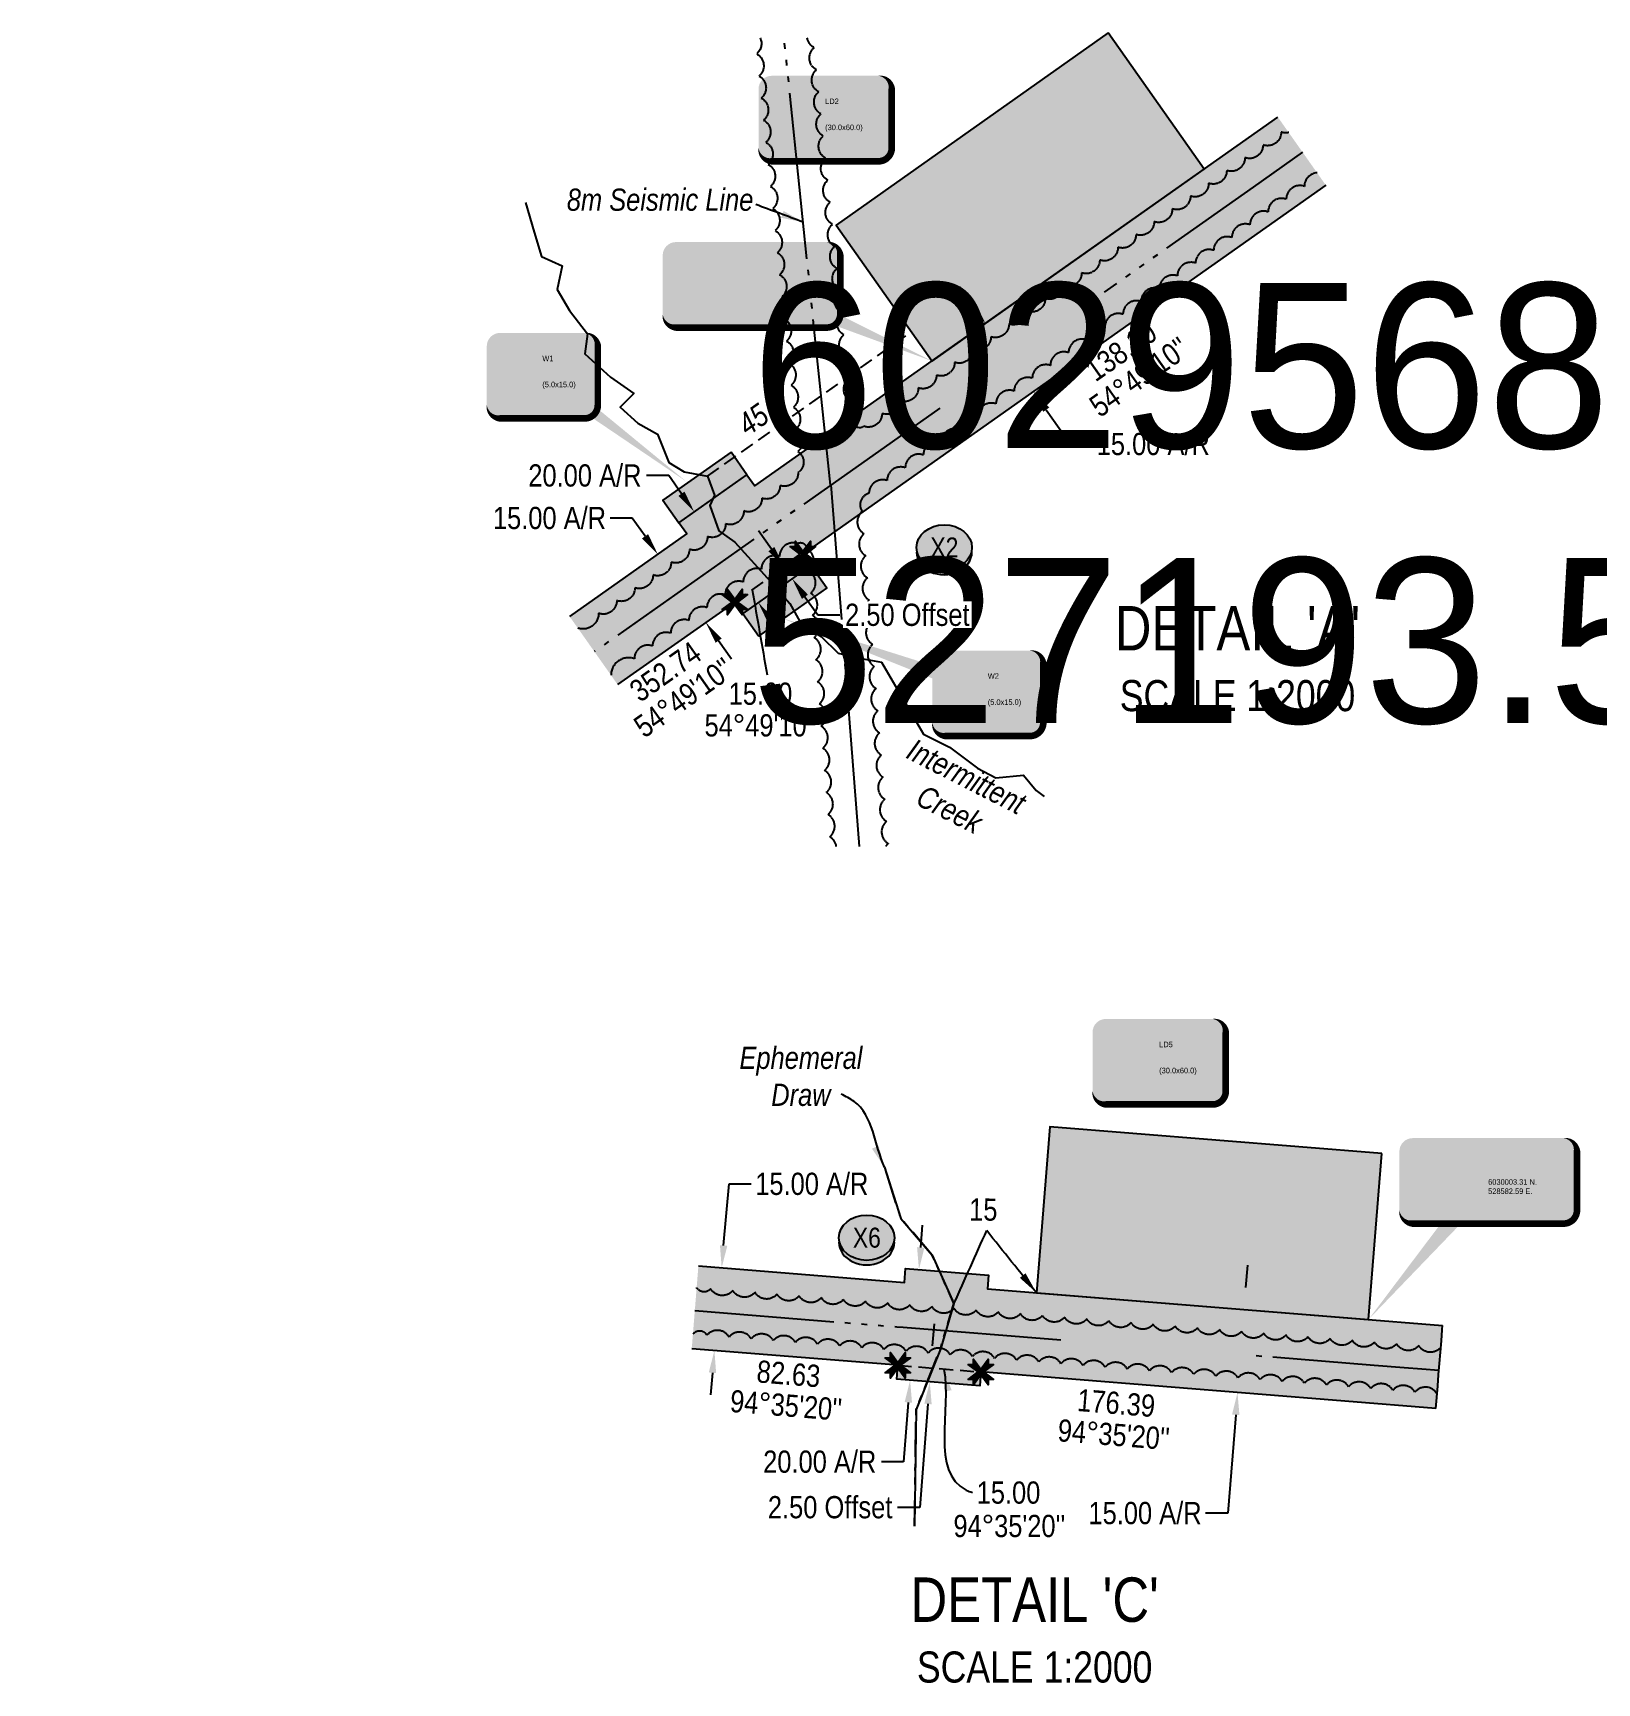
# Model space of a CAD drawing. Extents: x 522868 to 559106, y 6019929 to 6031707.
# Drawn here: x 535932 to 536636, y 6028863 to 6029606 of the extents above; entities that cross this region are included whole.
import ezdxf
from ezdxf.enums import TextEntityAlignment as Align

# ---------------------------------------------------------------- set-up
doc = ezdxf.new("R2018")
doc.units = 0
doc.header["$LTSCALE"] = 5
doc.header["$PDSIZE"] = 0.5
for name, pattern in [('0', [1, 1, 0]), ('foc-SEISMIC', [20.5, 15, -1, 0.5, -1, 0.5, -1, 0.5, -1]), ('foc-TIELINE', [1.875, 1.25, -0.625]), ('foc-TOPO-ephemeral', [6.25, 3.125, -0.625, 0.625, -0.625, 0.625, -0.625]), ('foc-TRAV', [1.875, 1.25, -0.625])]:
    doc.linetypes.add(name, pattern=pattern)
doc.layers.get('Defpoints').update_dxf_attribs({"color": 9})
for name, color, linetype in [('AS-SEISMIC', 224, 'foc-SEISMIC'), ('DETAIL-T', 7, 'Continuous'), ('L-BD', 7, 'Continuous'), ('L-MON', 1, 'Continuous'), ('P-CROSSINGS', 250, 'Continuous'), ('P-PROPOSED', 10, 'Continuous'), ('P-PROPOSED-H', 21, 'Continuous'), ('P-TEMP-BLOCKS', 250, 'Continuous'), ('P-TEMP-H', 41, 'Continuous'), ('P-TEMP_WORKSPACE', 46, 'Continuous'), ('P-TRAV', 4, 'foc-TRAV'), ('P-TXT', 4, 'Continuous'), ('T-BUSH', 110, '0'), ('T-CREEK', 160, 'Continuous'), ('T-DRAW', 143, 'foc-TOPO-ephemeral'), ('T-TIE', 201, 'foc-TIELINE'), ('T-WATER-T', 170, 'Continuous')]:
    doc.layers.add(name, color=color, linetype=linetype)
doc.layers.add('T-TIE-T', color=201, linetype='Continuous', lineweight=18)
doc.styles.add('80CG', font='ARIALN.TTF', dxfattribs={"height": 10})
doc.styles.add('80L', font='ARIALN.TTF', dxfattribs={"height": 10})
doc.styles.add('80LS', font='ARIALNI.TTF', dxfattribs={"height": 10})
doc.styles.add('Crossing', font='ARIALN.TTF', dxfattribs={"height": 10})
doc.styles.add('foc-LtypeFont', font='ARIALN.TTF', dxfattribs={"height": 7.35})
doc.styles.get("Standard").update_dxf_attribs({"font": 'ARIALN.TTF'})
doc.linetypes.add('foc-TOPO-flowdirection-NOLINE', pattern='A,0,[">",foc-LtypeFont,S=0.3,R=0,X=0,Y=-0.945],-20,[">",foc-LtypeFont,S=0.3,R=0,X=0,Y=-0.945],0', length=20)
doc.dimstyles.new('Compass 5 000', dxfattribs={"dimscale": 5, "dimtxt": 9, "dimasz": 2, "dimexe": 0.2, "dimexo": 0.0625, "dimgap": 0.5, "dimtad": 0, "dimtih": 1, "dimtoh": 1, "dimzin": 0, "dimdsep": 46, "dimtxsty": '80CG', "dimcen": 0.1, "dimse1": 1, "dimse2": 1, "dimclrd": 256, "dimclrt": 256, "dimaunit": 1, "dimadec": 4, "dimazin": 0, "dimtfac": 0.06, "dimtofl": 0, "dimtmove": 0, "dimatfit": 1, "dimfxl": 0.2, "dimtolj": 1, "dimtzin": 0, "dimlwd": -1, "dimarcsym": 0})

# ---------------------------------------------------------------- blocks, each defined once
blk = doc.blocks.new('*U63')
h = blk.add_hatch(color=254)
edge = h.paths.add_edge_path()
edge.add_line((-34, -20), (34, -20))
edge.add_arc((34, -14), 6, 270, 360)
edge.add_line((40, -14), (40, 12.5))
edge.add_arc((34, 12.5), 6, 0, 90)
edge.add_line((34, 18.5), (-34, 18.5))
edge.add_arc((-34, 12.5), 6, 90, 180)
edge.add_line((-40, 12.5), (-40, -14))
edge.add_arc((-34, -14), 6, 180, 270)
at = {"color": 1, "flags": 128}
blk.add_lwpolyline([(-34, -20, 3, 3, 0), (34, -20, 3, 3, 0.414214), (40, -14, 3, 3, 0), (40, 12.5, 3, 0, 0.414214), (34, 18.5, 0, 0, 0), (-34, 18.5, 0, 0, 0.414214), (-40, 12.5, 0, 0, 0), (-40, -14, 0, 3, 0.414214)], format="xyseb", close=True, dxfattribs=at)
blk.add_lwpolyline([(81.37, -35.1, 0, 10, 0), (0, 0, 5, 5, 0)], format="xyseb", dxfattribs=at)
at = {"color": 1, "lineweight": 30, "flags": 104}
blk.add_attdef('ENTER_TEXT', text='', height=10, dxfattribs=at).set_placement((-0.35, 0), align=Align.MIDDLE_CENTER)
blk = doc.blocks.new('xing2')
h = blk.add_hatch(color=50)
h.dxf.hatch_style = 1
edge = h.paths.add_edge_path()
edge.add_ellipse((0, 0), major_axis=(-12.5, 0), ratio=0.816297, start_angle=0, end_angle=360)
h = blk.add_hatch(color=250)
h.dxf.hatch_style = 1
edge = h.paths.add_edge_path()
edge.add_ellipse((0, -2.05), major_axis=(-12.5, 0), ratio=0.816297, start_angle=0, end_angle=180)
edge.add_line((12.5, -2.05), (12.5, 0))
edge.add_ellipse((0, 0), major_axis=(-12.5, 0), ratio=0.816297, start_angle=0, end_angle=180, ccw=False)
edge.add_line((-12.5, 0), (-12.5, -2.05))
at = {"color": 250}
blk.add_ellipse((0, 0), major_axis=(-12.5, 0), ratio=0.816297, dxfattribs=at)
blk.add_ellipse((0, -2.05), major_axis=(-12.5, 0), ratio=0.816297, start_param=0, end_param=3.141593, dxfattribs=at)
at = {"color": 250, "style": 'Crossing'}
blk.add_attdef('CROSSING', text='', height=9, dxfattribs=at).set_placement((0.09, 0.02), align=Align.MIDDLE_CENTER)
at = {"color": 250, "style": 'Crossing', "flags": 1}
for tag, p in [('OWNER', (0.09, -12.49)), ('DESCRIPTION', (0.09, -25.77)), ('LOCATION', (0.09, -39.3)), ('DWG_REF', (0.09, -52.84))]:
    blk.add_attdef(tag, text='', height=9, dxfattribs=at).set_placement(p, align=Align.MIDDLE_CENTER)
blk = doc.blocks.new('TEMP')
h = blk.add_hatch(color=255)
h.dxf.hatch_style = 1
h.paths.add_polyline_path([(0, 0.25), (-0.67, 1.15), (-0.67, 0.67), (-1.15, 0.67), (-0.25, 0), (-1.15, -0.67), (-0.67, -0.67), (-0.67, -1.15), (0, -0.25), (0.67, -1.15), (0.67, -0.67), (1.15, -0.67), (0.25, 0), (1.15, 0.67), (0.67, 0.67), (0.67, 1.15)])
h.paths.add_polyline_path([(0.57, 0.85), (0.57, 0.57), (0.85, 0.57), (0.08, 0), (0.85, -0.57), (0.57, -0.57), (0.57, -0.85), (0, -0.08), (-0.57, -0.85), (-0.57, -0.57), (-0.85, -0.57), (-0.08, 0), (-0.85, 0.57), (-0.57, 0.57), (-0.57, 0.85), (0, 0.08)], flags=16)
h = blk.add_hatch(color=1)
h.dxf.hatch_style = 1
h.paths.add_polyline_path([(0, 0.08), (-0.57, 0.85), (-0.57, 0.57), (-0.85, 0.57), (-0.08, 0), (-0.85, -0.57), (-0.57, -0.57), (-0.57, -0.85), (0, -0.08), (0.57, -0.85), (0.57, -0.57), (0.85, -0.57), (0.08, 0), (0.85, 0.57), (0.57, 0.57), (0.57, 0.85)])
at = {"color": 1}
for p, q in [((-0.08, 0), (0.08, 0)), ((0, 0.08), (0, -0.08))]:
    blk.add_line(p, q, dxfattribs=at)
at = {"color": 255, "flags": 128}
blk.add_lwpolyline([(-0.25, 0), (-1.15, 0.67), (-0.67, 0.67), (-0.67, 1.15), (0, 0.25), (0.67, 1.15), (0.67, 0.67), (1.15, 0.67), (0.25, 0), (1.15, -0.67), (0.67, -0.67), (0.67, -1.15), (0, -0.25), (-0.67, -1.15), (-0.67, -0.67), (-1.15, -0.67)], close=True, dxfattribs=at)
at = {"color": 1, "flags": 128}
blk.add_lwpolyline([(-0.08, 0), (-0.85, 0.57), (-0.57, 0.57), (-0.57, 0.85), (0, 0.08), (0.57, 0.85), (0.57, 0.57), (0.85, 0.57), (0.08, 0), (0.85, -0.57), (0.57, -0.57), (0.57, -0.85), (0, -0.08), (-0.57, -0.85), (-0.57, -0.57), (-0.85, -0.57)], close=True, dxfattribs=at)
blk = doc.blocks.new('*D89')
at = {"layer": 'Defpoints', "color": 0, "transparency": 16777216}
for p in [(536229.36, 6029390.49), (536233.88, 6029393.68), (536262.68, 6029352.87)]:
    blk.add_point(p, dxfattribs=at)
at = {"layer": 'P-TXT', "transparency": 16777216}
for p, q in [((536217.83, 6029406.83), (536207.83, 6029406.83)), ((536223.6, 6029398.66), (536217.83, 6029406.83)), ((536263.93, 6029341.51), (536269.7, 6029333.34))]:
    blk.add_line(p, q, dxfattribs=at)
for points in [[(536224.96, 6029399.62), (536222.24, 6029397.7), (536229.36, 6029390.49)], [(536265.29, 6029342.47), (536262.57, 6029340.55), (536258.17, 6029349.68)]]:
    blk.add_solid(points, dxfattribs=at)
at = {"layer": 'P-TXT', "transparency": 16777216, "insert": (536180.1, 6029406.83), "char_height": 10, "attachment_point": 5, "style": '80CG'}
blk.add_mtext('\\A1;20.00 A/R', dxfattribs=at)
blk = doc.blocks.new('*D88')
at = {"layer": 'Defpoints', "color": 0, "transparency": 16777216}
for p in [(536261.82, 6029359.92), (536273.43, 6029360.44), (536265.43, 6029354.8)]:
    blk.add_point(p, dxfattribs=at)
at = {"layer": 'P-TXT', "transparency": 16777216}
for p, q in [((536264.06, 6029373.74), (536258.3, 6029381.91)), ((536279.19, 6029352.27), (536284.96, 6029344.1)), ((536284.96, 6029344.1), (536294.96, 6029344.1))]:
    blk.add_line(p, q, dxfattribs=at)
for points in [[(536265.42, 6029374.7), (536262.7, 6029372.78), (536269.82, 6029365.57)], [(536280.56, 6029353.23), (536277.83, 6029351.31), (536273.43, 6029360.44)]]:
    blk.add_solid(points, dxfattribs=at)
at = {"layer": 'P-TXT', "transparency": 16777216, "insert": (536325.29, 6029344.1), "char_height": 10, "attachment_point": 5, "style": '80CG', "bg_fill": 3, "box_fill_scale": 1.1, "bg_fill_color": 256, "bg_fill_true_color": 13158600, "bg_fill_transparency": 0}
blk.add_mtext('\\A1;2.50 Offset', dxfattribs=at)
blk = doc.blocks.new('*D90')
at = {"layer": 'Defpoints', "color": 0, "transparency": 16777216}
for p in [(536211.95, 6029370.63), (536212.97, 6029371.35), (536233.55, 6029339.99)]:
    blk.add_point(p, dxfattribs=at)
at = {"layer": 'P-TXT', "transparency": 16777216}
for p, q in [((536201.45, 6029387.69), (536191.45, 6029387.69)), ((536207.21, 6029379.52), (536201.45, 6029387.69)), ((536240.33, 6029332.54), (536246.09, 6029324.37))]:
    blk.add_line(p, q, dxfattribs=at)
for points in [[(536208.57, 6029380.48), (536205.85, 6029378.56), (536212.97, 6029371.35)], [(536241.69, 6029333.5), (536238.97, 6029331.58), (536234.57, 6029340.71)]]:
    blk.add_solid(points, dxfattribs=at)
at = {"layer": 'P-TXT', "transparency": 16777216, "insert": (536164.17, 6029387.69), "char_height": 10, "attachment_point": 5, "style": '80CG'}
blk.add_mtext('\\A1;15.00 A/R', dxfattribs=at)
blk = doc.blocks.new('*D91')
at = {"layer": 'Defpoints', "color": 0, "transparency": 16777216}
for p in [(536382.06, 6029444.68), (536302.12, 6029434.19), (536323.71, 6029403.55)]:
    blk.add_point(p, dxfattribs=at)
at = {"layer": 'P-TXT', "transparency": 16777216}
for p, q in [((536354.7, 6029483.49), (536348.94, 6029491.66)), ((536387.82, 6029436.51), (536398.76, 6029420.99)), ((536398.76, 6029420.99), (536408.76, 6029420.99))]:
    blk.add_line(p, q, dxfattribs=at)
for points in [[(536356.06, 6029484.45), (536353.34, 6029482.53), (536360.46, 6029475.32)], [(536389.18, 6029437.47), (536386.46, 6029435.55), (536382.06, 6029444.68)]]:
    blk.add_solid(points, dxfattribs=at)
at = {"layer": 'P-TXT', "transparency": 16777216, "insert": (536436.04, 6029420.99), "char_height": 10, "attachment_point": 5, "style": '80CG'}
blk.add_mtext('\\A1;15.00 A/R', dxfattribs=at)
blk = doc.blocks.new('*U53')
h = blk.add_hatch(color=191)
edge = h.paths.add_edge_path()
edge.add_line((-24, -20), (24, -20))
edge.add_arc((24, -14), 6, 270, 360)
edge.add_line((30, -14), (30, 12.5))
edge.add_arc((24, 12.5), 6, 0, 90)
edge.add_line((24, 18.5), (-24, 18.5))
edge.add_arc((-24, 12.5), 6, 90, 180)
edge.add_line((-30, 12.5), (-30, -14))
edge.add_arc((-24, -14), 6, 180, 270)
at = {"color": 250, "flags": 128}
blk.add_lwpolyline([(-24, -20, 3, 3, 0), (24, -20, 3, 3, 0.414214), (30, -14, 3, 3, 0), (30, 12.5, 3, 0, 0.414214), (24, 18.5, 0, 0, 0), (-24, 18.5, 0, 0, 0.414214), (-30, 12.5, 0, 0, 0), (-30, -14, 0, 3, 0.414214)], format="xyseb", close=True, dxfattribs=at)
at = {"flags": 128}
blk.add_lwpolyline([(-11.38, -17.89, 0, 7.5, 0), (0, 0, 0, 0, 0)], format="xyseb", dxfattribs=at)
at = {"color": 250, "lineweight": 30, "flags": 104}
blk.add_attdef('TEMP_AREA_W1', text='', height=12, dxfattribs=at).set_placement((0, 8.26), align=Align.MIDDLE_CENTER)
blk.add_attdef('ENTER_TEXT', text='', height=9, dxfattribs=at).set_placement((0, -3.47), align=Align.TOP_CENTER)
blk = doc.blocks.new('*D96')
at = {"layer": 'Defpoints', "color": 0, "transparency": 16777216}
for p in [(535934.88, 6029077.21), (536241.7, 6029050.27), (535931.6, 6029039.87)]:
    blk.add_point(p, dxfattribs=at)
at = {"layer": 'P-TXT', "transparency": 16777216}
for p, q in [((536242.58, 6029060.23), (536245.01, 6029087.94)), ((536245.01, 6029087.94), (536255.01, 6029087.94)), ((536237.55, 6029002.97), (536236.68, 6028993.01))]:
    blk.add_line(p, q, dxfattribs=at)
for points in [[(536240.92, 6029060.38), (536244.24, 6029060.09), (536241.7, 6029050.27)], [(536235.89, 6029003.12), (536239.21, 6029002.83), (536238.42, 6029012.93)]]:
    blk.add_solid(points, dxfattribs=at)
at = {"layer": 'P-TXT', "transparency": 16777216, "insert": (536282.29, 6029087.94), "char_height": 10, "attachment_point": 5, "style": '80CG'}
blk.add_mtext('\\A1;15.00 A/R', dxfattribs=at)
blk = doc.blocks.new('*U76')
h = blk.add_hatch(color=254)
edge = h.paths.add_edge_path()
edge.add_line((-34, -20), (34, -20))
edge.add_arc((34, -14), 6, 270, 360)
edge.add_line((40, -14), (40, 12.5))
edge.add_arc((34, 12.5), 6, 0, 90)
edge.add_line((34, 18.5), (-34, 18.5))
edge.add_arc((-34, 12.5), 6, 90, 180)
edge.add_line((-40, 12.5), (-40, -14))
edge.add_arc((-34, -14), 6, 180, 270)
at = {"color": 1, "flags": 128}
blk.add_lwpolyline([(-34, -20, 3, 3, 0), (34, -20, 3, 3, 0.414214), (40, -14, 3, 3, 0), (40, 12.5, 3, 0, 0.414214), (34, 18.5, 0, 0, 0), (-34, 18.5, 0, 0, 0.414214), (-40, 12.5, 0, 0, 0), (-40, -14, 0, 3, 0.414214)], format="xyseb", close=True, dxfattribs=at)
blk.add_lwpolyline([(-53.93, -63.22, 0, 10, 0), (0, 0, 5, 5, 0)], format="xyseb", dxfattribs=at)
at = {"color": 1, "lineweight": 30, "flags": 104}
blk.add_attdef('ENTER_TEXT', text='', height=10, dxfattribs=at).set_placement((-0.35, 0), align=Align.MIDDLE_CENTER)
blk = doc.blocks.new('*D97')
at = {"layer": 'Defpoints', "color": 0, "linetype": 'Continuous', "transparency": 16777216}
for p in [(536330.53, 6029049.41), (536341.13, 6029048.56), (536337.14, 6028998.75)]:
    blk.add_point(p, dxfattribs=at)
at = {"layer": 'P-TXT', "transparency": 16777216}
for p, q in [((536331.33, 6029059.38), (536332.13, 6029069.35)), ((536325.74, 6028989.63), (536323.6, 6028962.87)), ((536323.6, 6028962.87), (536313.6, 6028962.87))]:
    blk.add_line(p, q, dxfattribs=at)
at = {"layer": 'P-TXT', "linetype": 'Continuous', "transparency": 16777216}
for points in [[(536329.67, 6029059.51), (536332.99, 6029059.24), (536330.53, 6029049.41)], [(536324.08, 6028989.76), (536327.4, 6028989.49), (536326.54, 6028999.6)]]:
    blk.add_solid(points, dxfattribs=at)
at = {"layer": 'P-TXT', "linetype": 'Continuous', "transparency": 16777216, "insert": (536285.86, 6028962.87), "char_height": 10, "attachment_point": 5, "style": '80CG'}
blk.add_mtext('\\A1;20.00 A/R', dxfattribs=at)
blk = doc.blocks.new('*D98')
at = {"layer": 'Defpoints', "color": 0, "linetype": 'Continuous', "transparency": 16777216}
for p in [(536331.79, 6029005.44), (536331.29, 6028999.21), (536335.39, 6028998.89)]:
    blk.add_point(p, dxfattribs=at)
at = {"layer": 'P-TXT', "transparency": 16777216}
for p, q in [((536336.69, 6029015.08), (536337.49, 6029025.05)), ((536334.59, 6028988.92), (536330.86, 6028942.38)), ((536330.86, 6028942.38), (536320.86, 6028942.38))]:
    blk.add_line(p, q, dxfattribs=at)
at = {"layer": 'P-TXT', "linetype": 'Continuous', "transparency": 16777216}
for points in [[(536335.03, 6029015.21), (536338.35, 6029014.95), (536335.89, 6029005.11)], [(536332.93, 6028989.05), (536336.25, 6028988.78), (536335.39, 6028998.89)]]:
    blk.add_solid(points, dxfattribs=at)
at = {"layer": 'P-TXT', "linetype": 'Continuous', "transparency": 16777216, "insert": (536290.53, 6028942.38), "char_height": 10, "attachment_point": 5, "style": '80CG'}
blk.add_mtext('\\A1;2.50 Offset', dxfattribs=at)
blk = doc.blocks.new('*D99')
at = {"layer": 'Defpoints', "color": 0, "linetype": 'Continuous', "transparency": 16777216}
for p in [(536499.15, 6029029.61), (536473.96, 6028994.03), (536496.15, 6028992.25)]:
    blk.add_point(p, dxfattribs=at)
at = {"layer": 'P-TXT', "transparency": 16777216}
for p, q in [((536477.76, 6029041.36), (536478.56, 6029051.33)), ((536473.16, 6028984.06), (536469.6, 6028939.73)), ((536469.6, 6028939.73), (536459.6, 6028939.73))]:
    blk.add_line(p, q, dxfattribs=at)
at = {"layer": 'P-TXT', "linetype": 'Continuous', "transparency": 16777216}
for points in [[(536476.09, 6029041.49), (536479.42, 6029041.22), (536476.96, 6029031.39)], [(536471.5, 6028984.2), (536474.82, 6028983.93), (536473.96, 6028994.03)]]:
    blk.add_solid(points, dxfattribs=at)
at = {"layer": 'P-TXT', "linetype": 'Continuous', "transparency": 16777216, "insert": (536432.32, 6028939.73), "char_height": 10, "attachment_point": 5, "style": '80CG'}
blk.add_mtext('\\A1;15.00 A/R', dxfattribs=at)
blk = doc.blocks.new('*U111')
h = blk.add_hatch(color=191)
edge = h.paths.add_edge_path()
edge.add_line((-19, -20), (19, -20))
edge.add_arc((19, -14), 6, 270, 360)
edge.add_line((25, -14), (25, 12.5))
edge.add_arc((19, 12.5), 6, 0, 90)
edge.add_line((19, 18.5), (-19, 18.5))
edge.add_arc((-19, 12.5), 6, 90, 180)
edge.add_line((-25, 12.5), (-25, -14))
edge.add_arc((-19, -14), 6, 180, 270)
at = {"color": 250, "flags": 128}
blk.add_lwpolyline([(-19, -20, 3, 3, 0), (19, -20, 3, 3, 0.414214), (25, -14, 3, 3, 0), (25, 12.5, 3, 0, 0.414214), (19, 18.5, 0, 0, 0), (-19, 18.5, 0, 0, 0.414214), (-25, 12.5, 0, 0, 0), (-25, -14, 0, 3, 0.414214)], format="xyseb", close=True, dxfattribs=at)
at = {"flags": 128}
blk.add_lwpolyline([(64.8, -48.37, 0, 7.5, 0), (0, 0, 0, 0, 0)], format="xyseb", dxfattribs=at)
at = {"color": 250, "lineweight": 30, "flags": 104}
blk.add_attdef('TEMP_AREA_W1', text='', height=12, dxfattribs=at).set_placement((0, 8.26), align=Align.MIDDLE_CENTER)
blk.add_attdef('ENTER_TEXT', text='', height=9, dxfattribs=at).set_placement((0, -3.47), align=Align.TOP_CENTER)
blk = doc.blocks.new('*U112')
h = blk.add_hatch(color=191)
edge = h.paths.add_edge_path()
edge.add_line((-19, -20), (19, -20))
edge.add_arc((19, -14), 6, 270, 360)
edge.add_line((25, -14), (25, 12.5))
edge.add_arc((19, 12.5), 6, 0, 90)
edge.add_line((19, 18.5), (-19, 18.5))
edge.add_arc((-19, 12.5), 6, 90, 180)
edge.add_line((-25, 12.5), (-25, -14))
edge.add_arc((-19, -14), 6, 180, 270)
at = {"flags": 128}
blk.add_lwpolyline([(-93.63, 33.42, 0, 7.5, 0), (0, 0, 0, 0, 0)], format="xyseb", dxfattribs=at)
at = {"color": 250, "flags": 128}
blk.add_lwpolyline([(-19, -20, 3, 3, 0), (19, -20, 3, 3, 0.414214), (25, -14, 3, 3, 0), (25, 12.5, 3, 0, 0.414214), (19, 18.5, 0, 0, 0), (-19, 18.5, 0, 0, 0.414214), (-25, 12.5, 0, 0, 0), (-25, -14, 0, 3, 0.414214)], format="xyseb", close=True, dxfattribs=at)
at = {"color": 250, "lineweight": 30, "flags": 104}
blk.add_attdef('TEMP_AREA_W1', text='', height=12, dxfattribs=at).set_placement((0, 8.26), align=Align.MIDDLE_CENTER)
blk.add_attdef('ENTER_TEXT', text='', height=9, dxfattribs=at).set_placement((0, -3.47), align=Align.TOP_CENTER)

msp = doc.modelspace()

# ---------------------------------------------------------------- hatches: boundary and pattern name
at = {"layer": 'P-PROPOSED-H', "linetype": 'Continuous'}
h = msp.add_hatch(color=256, dxfattribs=at)
h.dxf.hatch_style = 1
h.paths.add_polyline_path([(536513.755, 6029537.519), (536492.161, 6029568.153), (536256.674, 6029402.154), (536253.091, 6029407.236), (536222.468, 6029385.625), (536226.04, 6029380.559), (536173.265, 6029343.357), (536194.86, 6029312.723), (536247.634, 6029349.925), (536251.245, 6029344.803), (536281.879, 6029366.397), (536278.268, 6029371.52)])
h = msp.add_hatch(color=256, dxfattribs=at)
h.dxf.hatch_style = 1
h.paths.add_polyline_path([(536231.218, 6029051.112), (536228.22, 6029013.752), (536321.003, 6029006.306), (536320.503, 6029000.079), (536357.865, 6028997.085), (536358.363, 6029003.307), (536563.296, 6028986.86), (536566.295, 6029024.22), (536361.352, 6029040.668), (536361.851, 6029046.899), (536324.501, 6029049.893), (536324.001, 6029043.666)])
at = {"layer": 'P-TEMP-H', "linetype": 'Continuous'}
h = msp.add_hatch(color=256, dxfattribs=at)
h.dxf.hatch_style = 1
h.paths.add_polyline_path([(536415.717, 6029606.076), (536293.226, 6029519.633), (536336.448, 6029458.388), (536458.938, 6029544.83)])
h = msp.add_hatch(color=256, dxfattribs=at)
h.dxf.hatch_style = 1
h.paths.add_polyline_path([(536245.904, 6029417.431), (536215.27, 6029395.836), (536222.468, 6029385.625), (536253.091, 6029407.236)])
h = msp.add_hatch(color=256, dxfattribs=at)
h.dxf.hatch_style = 1
h.paths.add_polyline_path([(536258.443, 6029334.592), (536289.077, 6029356.186), (536281.879, 6029366.397), (536251.245, 6029344.803)])
h = msp.add_hatch(color=256, dxfattribs=at)
h.dxf.hatch_style = 1
h.paths.add_polyline_path([(536538.92, 6029101.628), (536389.479, 6029113.622), (536383.482, 6029038.902), (536532.923, 6029026.908)])

# ---------------------------------------------------------------- linework, layer by layer
at = {"layer": 'AS-SEISMIC', "flags": 128}
for points in [[(536290.667, 6029402.505), (536276.771, 6029536.644), (536269.808, 6029603.85)], [(536503.28, 6029552.379), (536481.008, 6029536.679), (536413.875, 6029489.357)], [(536339.963, 6029437.254), (536296.934, 6029406.923), (536259.019, 6029380.195), (536184.383, 6029327.585)], [(536303.756, 6029239.909), (536290.989, 6029402.732)], [(536394.36, 6029017.589), (536323.403, 6029023.284), (536320.502, 6029023.517), (536229.589, 6029030.814)], [(536564.665, 6029003.921), (536556.89, 6029004.546), (536548.969, 6029005.181), (536535.432, 6029006.266), (536481.905, 6029010.563)]]:
    msp.add_lwpolyline(points, dxfattribs=at)
at = {"layer": 'P-PROPOSED', "flags": 128}
for points in [[(536173.265, 6029343.357), (536226.04, 6029380.559), (536222.468, 6029385.625), (536253.091, 6029407.236), (536256.674, 6029402.154), (536492.161, 6029568.153)], [(536513.755, 6029537.519), (536278.268, 6029371.52), (536281.879, 6029366.397), (536251.245, 6029344.803), (536247.634, 6029349.925), (536194.86, 6029312.723)], [(536231.218, 6029051.112), (536324.001, 6029043.666), (536324.501, 6029049.893), (536361.851, 6029046.899), (536361.352, 6029040.668), (536566.295, 6029024.22)], [(536563.296, 6028986.86), (536358.363, 6029003.307), (536357.865, 6028997.085), (536320.503, 6029000.079), (536321.003, 6029006.306), (536228.22, 6029013.752)]]:
    msp.add_lwpolyline(points, dxfattribs=at)
at = {"layer": 'P-TEMP_WORKSPACE'}
for points in [[(536415.717, 6029606.076), (536293.226, 6029519.633), (536336.448, 6029458.388), (536458.938, 6029544.83)], [(536538.92, 6029101.628), (536389.479, 6029113.622), (536383.482, 6029038.902), (536532.923, 6029026.908)]]:
    msp.add_lwpolyline(points, close=True, dxfattribs=at)
at = {"layer": 'P-TEMP_WORKSPACE', "flags": 128}
for points in [[(536245.904, 6029417.431), (536215.27, 6029395.836), (536222.468, 6029385.625), (536253.091, 6029407.236)], [(536258.443, 6029334.592), (536289.077, 6029356.186), (536281.879, 6029366.397), (536251.245, 6029344.803)]]:
    msp.add_lwpolyline(points, close=True, dxfattribs=at)
at = {"layer": 'P-TRAV', "flags": 128}
for points in [[(536247.634, 6029349.925), (536278.268, 6029371.52)], [(536321.003, 6029006.306), (536358.363, 6029003.307)]]:
    msp.add_lwpolyline(points, dxfattribs=at)
at = {"layer": 'T-BUSH', "flags": 128}
for points in [[(536259.021, 6029603.85, -0.3353891), (536257.491, 6029596.654, -0.5205671), (536258.521, 6029586.713, -0.5205671), (536259.551, 6029576.771, -0.5205671), (536260.581, 6029566.83, -0.5205671), (536261.611, 6029556.888, -0.5205671), (536262.641, 6029546.947, -0.5205671), (536263.671, 6029537.005, -0.5205671), (536264.7, 6029527.064, -0.5205671), (536265.73, 6029517.122, -0.5205671), (536266.76, 6029507.181, -0.5205671), (536267.79, 6029497.239, -0.5205671), (536268.82, 6029487.297, -0.5205671), (536269.85, 6029477.356, -0.5205671), (536270.88, 6029467.414, -0.5205671), (536271.91, 6029457.473, -0.5205671), (536272.939, 6029447.531, -0.5205671), (536273.969, 6029437.59, -0.5205671), (536274.999, 6029427.648, -0.5205671), (536276.029, 6029417.707, -0.5205671), (536276.158, 6029408.175, -0.5205671), (536267.989, 6029402.416, -0.5205671), (536259.82, 6029396.657, -0.5205671), (536251.651, 6029390.899, -0.5205671), (536243.482, 6029385.14, -0.5205671), (536235.313, 6029379.382, -0.5205671), (536227.144, 6029373.624, -0.5205671), (536218.975, 6029367.865, -0.5205671), (536210.806, 6029362.107, -0.5205671), (536202.637, 6029356.348, -0.5205671), (536194.467, 6029350.59, -0.5205671), (536186.298, 6029344.831, -0.5205671), (536176.897, 6029338.204)], [(536497.024, 6029561.254, -0.1425023), (536493.623, 6029561.468, -0.5205671), (536485.453, 6029555.71, -0.5205671), (536477.284, 6029549.951, -0.5205671), (536469.115, 6029544.193, -0.5205671), (536460.946, 6029538.434, -0.5205671), (536452.777, 6029532.676, -0.5205671), (536444.608, 6029526.917, -0.5205671), (536436.439, 6029521.159, -0.5205671), (536428.27, 6029515.4, -0.5205671), (536420.101, 6029509.642, -0.5205671), (536411.931, 6029503.883, -0.5205671), (536403.762, 6029498.125, -0.5205671), (536395.593, 6029492.366, -0.5205671), (536387.424, 6029486.608, -0.5205671), (536379.255, 6029480.849, -0.5205671), (536371.086, 6029475.091, -0.5205671), (536362.917, 6029469.332, -0.5205671), (536354.748, 6029463.573, -0.5205671), (536346.579, 6029457.815, -0.5205671), (536338.41, 6029452.056, -0.5205671), (536330.241, 6029446.298, -0.5205671), (536322.071, 6029440.539, -0.5205671), (536313.902, 6029434.781, -0.5205671), (536305.733, 6029429.023, -0.5205671), (536300.834, 6029430.455, -0.5205671), (536299.804, 6029440.396, -0.5205671), (536298.774, 6029450.338, -0.5205671), (536297.744, 6029460.279, -0.5205671), (536296.714, 6029470.221, -0.5205671), (536295.684, 6029480.162, -0.5205671), (536294.655, 6029490.104, -0.5205671), (536293.625, 6029500.045, -0.5205671), (536292.595, 6029509.987, -0.5205671), (536291.565, 6029519.929, -0.5205671), (536290.535, 6029529.87, -0.5205671), (536289.505, 6029539.812, -0.5205671), (536288.475, 6029549.753, -0.5205671), (536287.445, 6029559.695, -0.5205671), (536286.415, 6029569.636, -0.5205671), (536285.385, 6029579.578, -0.5205671), (536284.355, 6029589.519, -0.5205671), (536283.325, 6029599.461, -0.231024), (536280.263, 6029603.85, -0.231024)], [(536509.788, 6029543.147, 0.3968178), (536504.071, 6029537.039, 0.5205671), (536495.902, 6029531.281, 0.5205671), (536487.733, 6029525.523, 0.5205671), (536479.563, 6029519.764, 0.5205671), (536471.394, 6029514.006, 0.5205671), (536463.225, 6029508.247, 0.5205671), (536455.056, 6029502.489, 0.5205671), (536446.887, 6029496.73, 0.5205671), (536438.718, 6029490.972, 0.5205671), (536430.549, 6029485.213, 0.5205671), (536422.38, 6029479.455, 0.5205671), (536414.211, 6029473.696, 0.5205671), (536406.041, 6029467.938, 0.5205671), (536397.872, 6029462.179, 0.5205671), (536389.703, 6029456.42, 0.5205671), (536381.534, 6029450.662, 0.5205671), (536373.365, 6029444.903, 0.5205671), (536365.196, 6029439.145, 0.5205671), (536357.027, 6029433.386, 0.5205671), (536348.858, 6029427.628, 0.5205671), (536340.689, 6029421.869, 0.5205671), (536332.52, 6029416.111, 0.5205671), (536324.351, 6029410.352, 0.5205671), (536316.181, 6029404.594, 0.5205671), (536308.012, 6029398.835, 0.5205671), (536304.968, 6029390.669, 0.5205671), (536305.749, 6029380.705, 0.5205671), (536306.531, 6029370.741, 0.5205671), (536307.312, 6029360.776, 0.5205671), (536308.093, 6029350.812, 0.5205671), (536308.875, 6029340.848, 0.5205671), (536309.656, 6029330.884, 0.5205671), (536310.437, 6029320.92, 0.5205671), (536311.218, 6029310.956, 0.5205671), (536312, 6029300.991, 0.5205671), (536312.781, 6029291.027, 0.5205671), (536313.562, 6029281.063, 0.5205671), (536314.344, 6029271.099, 0.5205671), (536315.125, 6029261.135, 0.5205671), (536315.906, 6029251.171, 0.5205671), (536316.688, 6029241.207, 0.072198), (536315.509, 6029239.909)], [(536293.316, 6029239.909, 0.2250477), (536290.384, 6029244.237, 0.5205671), (536289.603, 6029254.201, 0.5205671), (536288.821, 6029264.165, 0.5205671), (536288.04, 6029274.129, 0.5205671), (536287.259, 6029284.093, 0.5205671), (536286.477, 6029294.058, 0.5205671), (536285.696, 6029304.022, 0.5205671), (536284.915, 6029313.986, 0.5205671), (536284.134, 6029323.95, 0.5205671), (536283.352, 6029333.914, 0.5205671), (536282.571, 6029343.878, 0.5205671), (536281.79, 6029353.842, 0.5205671), (536281.008, 6029363.807, 0.5205671), (536280.227, 6029373.771, 0.5205671), (536275.907, 6029376.203, 0.5205671), (536267.738, 6029370.445, 0.5205671), (536259.569, 6029364.686, 0.5205671), (536251.4, 6029358.928, 0.5205671), (536243.231, 6029353.169, 0.5205671), (536235.061, 6029347.411, 0.5205671), (536226.892, 6029341.653, 0.5205671), (536218.723, 6029335.894, 0.5205671), (536210.554, 6029330.136, 0.5205671), (536202.385, 6029324.377, 0.5205671), (536191.869, 6029316.965)], [(536565.505, 6029014.382, -0.5205671), (536555.543, 6029015.182, -0.5205671), (536545.58, 6029015.981, -0.5205671), (536535.617, 6029016.78, -0.5205671), (536525.654, 6029017.579, -0.5205671), (536515.692, 6029018.379, -0.5205671), (536505.729, 6029019.179, -0.5205671), (536495.766, 6029019.978, -0.5205671), (536485.804, 6029020.778, -0.5205671), (536475.841, 6029021.578, -0.5205671), (536465.878, 6029022.377, -0.5205671), (536455.916, 6029023.177, -0.5205671), (536445.953, 6029023.977, -0.5205671), (536435.99, 6029024.776, -0.5205671), (536426.027, 6029025.576, -0.5205671), (536416.065, 6029026.376, -0.5205671), (536406.102, 6029027.175, -0.5205671), (536396.139, 6029027.975, -0.5205671), (536386.177, 6029028.774, -0.5205671), (536376.214, 6029029.574, -0.5205671), (536366.251, 6029030.373, -0.5205671), (536356.289, 6029031.173, -0.5205671), (536346.326, 6029031.972, -0.5205671), (536336.363, 6029032.772, -0.5205671), (536326.4, 6029033.571, -0.5205671), (536316.438, 6029034.371, -0.5205671), (536306.475, 6029035.171, -0.5205671), (536296.512, 6029035.97, -0.5205671), (536286.55, 6029036.77, -0.5205671), (536276.587, 6029037.57, -0.5205671), (536266.624, 6029038.369, -0.5205671), (536256.662, 6029039.169, -0.5205671), (536246.699, 6029039.969, -0.5205671), (536236.736, 6029040.768, -0.5205671), (536230.429, 6029041.274, -0.5205671)], [(536563.826, 6028993.46, 0.5205671), (536553.863, 6028994.26, 0.5205671), (536543.9, 6028995.059, 0.5205671), (536533.938, 6028995.858, 0.5205671), (536523.975, 6028996.658, 0.5205671), (536514.012, 6028997.457, 0.5205671), (536504.05, 6028998.257, 0.5205671), (536494.087, 6028999.057, 0.5205671), (536484.124, 6028999.856, 0.5205671), (536474.161, 6029000.656, 0.5205671), (536464.199, 6029001.456, 0.5205671), (536454.236, 6029002.255, 0.5205671), (536444.273, 6029003.055, 0.5205671), (536434.311, 6029003.855, 0.5205671), (536424.348, 6029004.654, 0.5205671), (536414.385, 6029005.454, 0.5205671), (536404.423, 6029006.254, 0.5205671), (536394.46, 6029007.053, 0.5205671), (536384.497, 6029007.853, 0.5205671), (536374.535, 6029008.652, 0.5205671), (536364.572, 6029009.452, 0.5205671), (536354.609, 6029010.251, 0.5205671), (536344.646, 6029011.051, 0.5205671), (536334.684, 6029011.85, 0.5205671), (536324.721, 6029012.65, 0.5205671), (536314.758, 6029013.449, 0.5205671), (536304.796, 6029014.249, 0.5205671), (536294.833, 6029015.049, 0.5205671), (536284.87, 6029015.848, 0.5205671), (536274.908, 6029016.648, 0.5205671), (536264.945, 6029017.448, 0.5205671), (536254.982, 6029018.247, 0.5205671), (536245.02, 6029019.047, 0.5205671), (536235.057, 6029019.847, 0.5205671), (536228.749, 6029020.353, 0.5205671)]]:
    msp.add_lwpolyline(points, format="xyb", dxfattribs=at)
msp.add_lwpolyline([(536563.296, 6028986.86), (536566.295, 6029024.22)], dxfattribs=at)
at = {"layer": 'T-CREEK', "linetype": 'foc-TOPO-flowdirection-NOLINE', "flags": 128}
msp.add_lwpolyline([(536153.36, 6029529.803), (536157.32, 6029516.465), (536160.617, 6029505.435), (536169.892, 6029501.287), (536167.615, 6029490.657), (536173.232, 6029481.097), (536181.27, 6029470.657), (536180.01, 6029461.59), (536191.652, 6029451.12), (536202.07, 6029443.735), (536195.95, 6029437.602), (536203.982, 6029430.37), (536212.732, 6029425.482), (536217.977, 6029412.752), (536224.875, 6029408.582), (536235.305, 6029406.625), (536238.532, 6029397.96), (536236.29, 6029393.405), (536240.392, 6029381.93), (536247.68, 6029376.83), (536263.632, 6029359.232), (536272.34, 6029349.275), (536277.707, 6029339.752), (536286.42, 6029334.475), (536294.15, 6029326.865), (536303.77, 6029324.612), (536313.667, 6029322.825), (536313.677, 6029322.86), (536332.542, 6029290.477), (536344.212, 6029284.535), (536356.892, 6029275.075), (536365.11, 6029270.78), (536377.557, 6029271.985), (536383.262, 6029265.135), (536386.914, 6029262.312)], dxfattribs=at)
at = {"layer": 'T-CREEK', "flags": 128}
msp.add_lwpolyline([(536153.36, 6029529.803), (536157.32, 6029516.465), (536160.617, 6029505.435), (536169.892, 6029501.287), (536167.615, 6029490.657), (536173.232, 6029481.097), (536181.27, 6029470.657), (536180.01, 6029461.59), (536191.652, 6029451.12), (536202.07, 6029443.735), (536195.95, 6029437.602), (536203.982, 6029430.37), (536212.732, 6029425.482), (536217.977, 6029412.752), (536224.875, 6029408.582), (536235.305, 6029406.625), (536238.532, 6029397.96), (536236.29, 6029393.405), (536240.392, 6029381.93), (536247.68, 6029376.83), (536263.632, 6029359.232), (536272.34, 6029349.275), (536277.707, 6029339.752), (536286.42, 6029334.475), (536294.15, 6029326.865), (536303.77, 6029324.612), (536313.667, 6029322.825), (536313.677, 6029322.86), (536332.542, 6029290.477), (536344.212, 6029284.535), (536356.892, 6029275.075), (536365.11, 6029270.78), (536377.557, 6029271.985), (536383.262, 6029265.135), (536386.914, 6029262.312)], dxfattribs=at)
at = {"layer": 'T-DRAW', "flags": 128}
msp.add_lwpolyline([(536328.563, 6028933.91), (536329.239, 6028986.372), (536340.155, 6029013.61), (536346.293, 6029034.085), (536336.517, 6029055.904), (536322.437, 6029072.407), (536315.064, 6029095.443)], dxfattribs=at)
at = {"layer": 'T-DRAW', "linetype": 'foc-TOPO-flowdirection-NOLINE', "flags": 128}
msp.add_lwpolyline([(536315.064, 6029095.443), (536322.437, 6029072.407), (536336.517, 6029055.904), (536346.293, 6029034.085), (536340.155, 6029013.61), (536329.239, 6028986.372), (536328.563, 6028933.91)], dxfattribs=at)
at = {"layer": 'T-TIE'}
msp.add_line((536235.305, 6029406.625), (536327.208, 6029471.481), dxfattribs=at)

# ---------------------------------------------------------------- block references
at = {"layer": 'DETAIL-T', "linetype": 'Continuous'}
ref = msp.add_blockref('*U63', (536255.117, 6029493.468), dxfattribs=dict(at, xscale=0.99947305, yscale=0.99947305, zscale=0.99947305))
lines = msp.add_mtext('6029568.31 N.\\P527193.50 E.', dxfattribs={"layer": '0', "color": 1, "insert": (536255.117, 6029493.468), "char_height": 74.2423, "attachment_point": 1})
ref.add_attrib('ENTER_TEXT', '', (536255.117, 6029493.468), dxfattribs={"flags": 104}).embed_mtext(lines)
ref = msp.add_blockref('*U76', (536586.826, 6029090.095), dxfattribs=dict(at, xscale=0.99947305, yscale=0.99947305, zscale=0.99947305))
lines = msp.add_mtext('6030003.31 N.\\P528582.59 E.', dxfattribs={"layer": '0', "color": 1, "insert": (536586.826, 6029090.095), "char_height": 2.5, "attachment_point": 1})
ref.add_attrib('ENTER_TEXT', '', (536586.826, 6029090.095), dxfattribs={"flags": 104}).embed_mtext(lines)
at = {"layer": 'L-MON', "color": 2}
for p, xscale, yscale, zscale in [((536247.634, 6029349.925), 4.997365249999982, 4.997365249999982, 4.997365249999982), ((536321.003, 6029006.306), 4.997365249999989, 4.997365249999989, 4.997365249999989), ((536358.363, 6029003.307), 4.997365249999989, 4.997365249999989, 4.997365249999989)]:
    msp.add_blockref('TEMP', p, dxfattribs=dict(at, xscale=xscale, yscale=yscale, zscale=zscale))
at = {"layer": 'P-CROSSINGS', "linetype": 'Continuous', "xscale": 0.99947305, "yscale": 0.99947305, "zscale": 0.99947305}
msp.add_blockref('xing2', (536306.98, 6029063.755), dxfattribs=at).add_auto_attribs({'CROSSING': 'X6'})
at = {"layer": 'P-TEMP-BLOCKS'}
ref = msp.add_blockref('*U53', (536288.286, 6029568.313), dxfattribs=at)
lines = msp.add_mtext('LD2', dxfattribs={"layer": '0', "color": 250, "insert": (536288.286, 6029576.577), "char_height": 2.5, "attachment_point": 1})
ref.add_attrib('TEMP_AREA_W1', '', (536288.286, 6029576.577), dxfattribs={"flags": 104}).embed_mtext(lines)
lines = msp.add_mtext('(30.0x60.0)', dxfattribs={"layer": '0', "color": 250, "insert": (536288.289, 6029564.843), "char_height": 2.5, "attachment_point": 1})
ref.add_attrib('ENTER_TEXT', '', (536288.289, 6029564.843), dxfattribs={"flags": 104}).embed_mtext(lines)
ref = msp.add_blockref('*U111', (536160.933, 6029452.568), dxfattribs=at)
lines = msp.add_mtext('W1', dxfattribs={"layer": '0', "color": 250, "insert": (536160.933, 6029460.833), "char_height": 2.5, "attachment_point": 1})
ref.add_attrib('TEMP_AREA_W1', '', (536160.933, 6029460.833), dxfattribs={"flags": 104}).embed_mtext(lines)
lines = msp.add_mtext('(5.0x15.0)', dxfattribs={"layer": '0', "color": 250, "insert": (536160.936, 6029449.098), "char_height": 2.5, "attachment_point": 1})
ref.add_attrib('ENTER_TEXT', '', (536160.936, 6029449.098), dxfattribs={"flags": 104}).embed_mtext(lines)
ref = msp.add_blockref('*U53', (536438.693, 6029143.739), dxfattribs=at)
lines = msp.add_mtext('LD5', dxfattribs={"layer": '0', "color": 250, "insert": (536438.693, 6029152.004), "char_height": 2.5, "attachment_point": 1})
ref.add_attrib('TEMP_AREA_W1', '', (536438.693, 6029152.004), dxfattribs={"flags": 104}).embed_mtext(lines)
lines = msp.add_mtext('(30.0x60.0)', dxfattribs={"layer": '0', "color": 250, "insert": (536438.696, 6029140.269), "char_height": 2.5, "attachment_point": 1})
ref.add_attrib('ENTER_TEXT', '', (536438.696, 6029140.269), dxfattribs={"flags": 104}).embed_mtext(lines)

# ---------------------------------------------------------------- texts
at = {"layer": 'AS-SEISMIC', "linetype": 'Continuous', "insert": (536171.978, 6029536.038), "char_height": 9.99473, "attachment_point": 1, "style": '80L'}
msp.add_mtext_dynamic_manual_height_columns('{\\fArial Narrow|b0|i1|c0|p34;8m Seismic Line}', width=83.81434, gutter_width=49.974, heights=[0], dxfattribs=at)
at = {"layer": 'DETAIL-T', "color": 3, "char_height": 19.98946, "width": 229.51738, "attachment_point": 5, "style": '80CG'}
for s, insert in [("\\pxqc;DETAIL 'A'\\P{\\H0.7x;SCALE 1:2000}", (536473.959, 6029324.347)), ("\\pxqc;DETAIL 'C'\\P{\\H0.7x;SCALE 1:2000}", (536382.62, 6028887.059))]:
    msp.add_mtext(s, dxfattribs=dict(at, insert=insert))
at = {"layer": 'L-BD', "linetype": 'Continuous', "style": '80L'}
for s, rotation, p in [('138.10', 35.1808, (536421.465, 6029462.911)), ("54°49'10''", 35.1808, (536429.671, 6029451.27)), ('352.74', 35.1808, (536216.345, 6029318.599)), ("54°49'10''", 35.1808, (536224.551, 6029306.958)), ('82.63', 355.4114, (536271.818, 6029002.515)), ("94°35'20''", 355.4114, (536270.678, 6028988.318)), ('176.39', 355.4114, (536419.36, 6028989.351)), ("94°35'20''", 355.4114, (536418.221, 6028975.154))]:
    msp.add_text(s, height=9.9947, rotation=rotation, dxfattribs=at).set_placement(p, align=Align.MIDDLE)
for s, p in [('15.00', (536356.531, 6028944.031)), ("94°35'20''", (536346.056, 6028929.002))]:
    msp.add_text(s, height=9.9947, dxfattribs=at).set_placement(p)
at = {"layer": 'L-BD', "linetype": 'Continuous', "insert": (536234.215, 6029313.649), "char_height": 9.99473, "width": 49.90998, "attachment_point": 1, "line_spacing_factor": 0.855, "style": '80L'}
msp.add_mtext("\\pxqc;15.00 54°49'10''", dxfattribs=at)
at = {"layer": 'T-TIE-T', "style": '80LS'}
msp.add_text('45.0', height=9.9947, rotation=35.2108, dxfattribs=at).set_placement((536259.715, 6029434.89), align=Align.MIDDLE)
at = {"layer": 'T-TIE-T', "linetype": 'Continuous', "style": '80L'}
msp.add_text('15', height=9.9947, rotation=359.8162, dxfattribs=at).set_placement((536359.504, 6029076.348), align=Align.MIDDLE)
at = {"layer": 'T-WATER-T', "linetype": 'Continuous', "insert": (536329.246, 6029288.582), "char_height": 9.99473, "width": 55.95045, "attachment_point": 1, "rotation": 333.014275, "style": '80L'}
msp.add_mtext('\\pxqc;{\\fArial Narrow|b0|i1|c0|p34;Intermittent Creek}', dxfattribs=at)
at = {"layer": 'T-WATER-T', "linetype": 'Continuous', "insert": (536249.401, 6029149.739), "char_height": 9.99473, "attachment_point": 1, "style": '80L'}
msp.add_mtext_dynamic_manual_height_columns('\\pxqc;{\\fArial Narrow|b0|i1|c0|p34;Ephemeral Draw}', width=55.95045, gutter_width=49.974, heights=[0], dxfattribs=at)

# ---------------------------------------------------------------- dimensions: what is measured, and where the dimension line sits
at = {"layer": 'P-TXT'}
for base, p1, p2, angle, text, picture, middle in [((536382.058, 6029444.683), (536302.116, 6029434.187), (536323.711, 6029403.553), 305.18082, '15.00 A/R', '*D91', (536436.042, 6029420.989)), ((536229.363, 6029390.491), (536262.685, 6029352.867), (536233.883, 6029393.68), 125.210842, '20.00 A/R', '*D89', (536180.096, 6029406.832)), ((536212.973, 6029371.348), (536233.546, 6029339.994), (536211.951, 6029370.628), 125.18082, '15.00 A/R', '*D90', (536164.168, 6029387.695))]:
    dim = msp.add_linear_dim(base=base, p1=p1, p2=p2, angle=angle, text=text, dimstyle='Compass 5 000', dxfattribs=at)
    dim.commit()
    dim.dimension.update_dxf_attribs({"geometry": picture, "text_midpoint": middle, "dimtype": 161})
at = {"layer": 'P-TXT', "color": 2}
dim = msp.add_linear_dim(base=(536241.703, 6029050.271), p1=(535931.605, 6029039.874), p2=(535934.883, 6029077.21), angle=84.982224, text='15.00 A/R', dimstyle='Compass 5 000', dxfattribs=at)
dim.commit()
dim.dimension.update_dxf_attribs({"geometry": '*D96', "text_midpoint": (536282.292, 6029087.939), "dimtype": 161})
at = {"layer": 'P-TXT', "linetype": 'Continuous'}
for base, p1, p2, angle, text, picture, middle in [((536330.534, 6029049.409), (536337.138, 6028998.746), (536341.129, 6029048.56), 85.418338, '20.00 A/R', '*D97', (536285.864, 6028962.866)), ((536473.958, 6028994.03), (536499.148, 6029029.609), (536496.15, 6028992.249), 265.411423, '15.00 A/R', '*D99', (536432.318, 6028939.731)), ((536335.39, 6028998.886), (536331.786, 6029005.44), (536331.287, 6028999.215), 265.418338, '2.50 Offset', '*D98', (536290.528, 6028942.382))]:
    dim = msp.add_linear_dim(base=base, p1=p1, p2=p2, angle=angle, text=text, dimstyle='Compass 5 000', dxfattribs=at)
    dim.commit()
    dim.dimension.update_dxf_attribs({"geometry": picture, "text_midpoint": middle, "dimtype": 161})

# ---------------------------------------------------------------- leaders
at = {"layer": 'AS-SEISMIC', "linetype": 'Continuous', "path_type": 1}
msp.add_leader([(536278.399, 6029520.926), (536257.021, 6029528.883)], dimstyle='Compass 5 000', override={"dimgap": 0.5, "dimtad": 0}, dxfattribs=at)
at = {"layer": 'L-BD', "linetype": 'Continuous', "path_type": 1}
for points in [[(536255.445, 6029355.431), (536262.153, 6029317.182)], [(536341.78, 6029004.638), (536351.834, 6028950.171), (536354.573, 6028948.997)]]:
    msp.add_leader(points, dimstyle='Compass 5 000', override={"dimgap": 0.5, "dimtad": 0}, dxfattribs=at)
at = {"layer": 'T-TIE-T', "linetype": 'Continuous', "path_type": 1}
for points in [[(536346.293, 6029034.085), (536361.051, 6029066.949)], [(536383.482, 6029038.902), (536361.051, 6029066.949)]]:
    msp.add_leader(points, dimstyle='Compass 5 000', override={"dimgap": 0.5, "dimtad": 0}, dxfattribs=at)
at = {"layer": 'T-WATER-T', "linetype": 'Continuous', "path_type": 1}
msp.add_leader([(536315.064, 6029095.443), (536301.316, 6029125.105), (536295.488, 6029128.408)], dimstyle='Compass 5 000', override={"dimgap": 0.5, "dimtad": 0}, dxfattribs=at)

# ---------------------------------------------------------------- next in the draw order: dimensions: what is measured, and where the dimension line sits
at = {"layer": 'P-TXT'}
dim = msp.add_linear_dim(base=(536273.432, 6029360.443), p1=(536261.819, 6029359.924), p2=(536265.429, 6029354.802), angle=305.18082, text='2.50 Offset', dimstyle='Compass 5 000', override={"dimtfill": 1}, dxfattribs=at)
dim.commit()
dim.dimension.update_dxf_attribs({"geometry": '*D88', "text_midpoint": (536325.29, 6029344.097), "dimtype": 161})

# ---------------------------------------------------------------- next in the draw order: block references
at = {"layer": 'L-MON', "linetype": 'Continuous', "xscale": 4.997365249999982, "yscale": 4.997365249999982, "zscale": 4.997365249999982}
msp.add_blockref('TEMP', (536278.268, 6029371.52), dxfattribs=at)
at = {"layer": 'P-CROSSINGS', "linetype": 'Continuous', "xscale": 0.99947305, "yscale": 0.99947305, "zscale": 0.99947305}
msp.add_blockref('xing2', (536341.891, 6029374.464), dxfattribs=at).add_auto_attribs({'CROSSING': 'X2'})
at = {"layer": 'P-TEMP-BLOCKS'}
ref = msp.add_blockref('*U112', (536361.511, 6029309.592), dxfattribs=at)
lines = msp.add_mtext('W2', dxfattribs={"layer": '0', "color": 250, "insert": (536361.511, 6029317.857), "char_height": 2.5, "attachment_point": 1})
ref.add_attrib('TEMP_AREA_W1', '', (536361.511, 6029317.857), dxfattribs={"flags": 104}).embed_mtext(lines)
lines = msp.add_mtext('(5.0x15.0)', dxfattribs={"layer": '0', "color": 250, "insert": (536361.514, 6029306.122), "char_height": 2.5, "attachment_point": 1})
ref.add_attrib('ENTER_TEXT', '', (536361.514, 6029306.122), dxfattribs={"flags": 104}).embed_mtext(lines)

doc.saveas('drawing.dxf')
